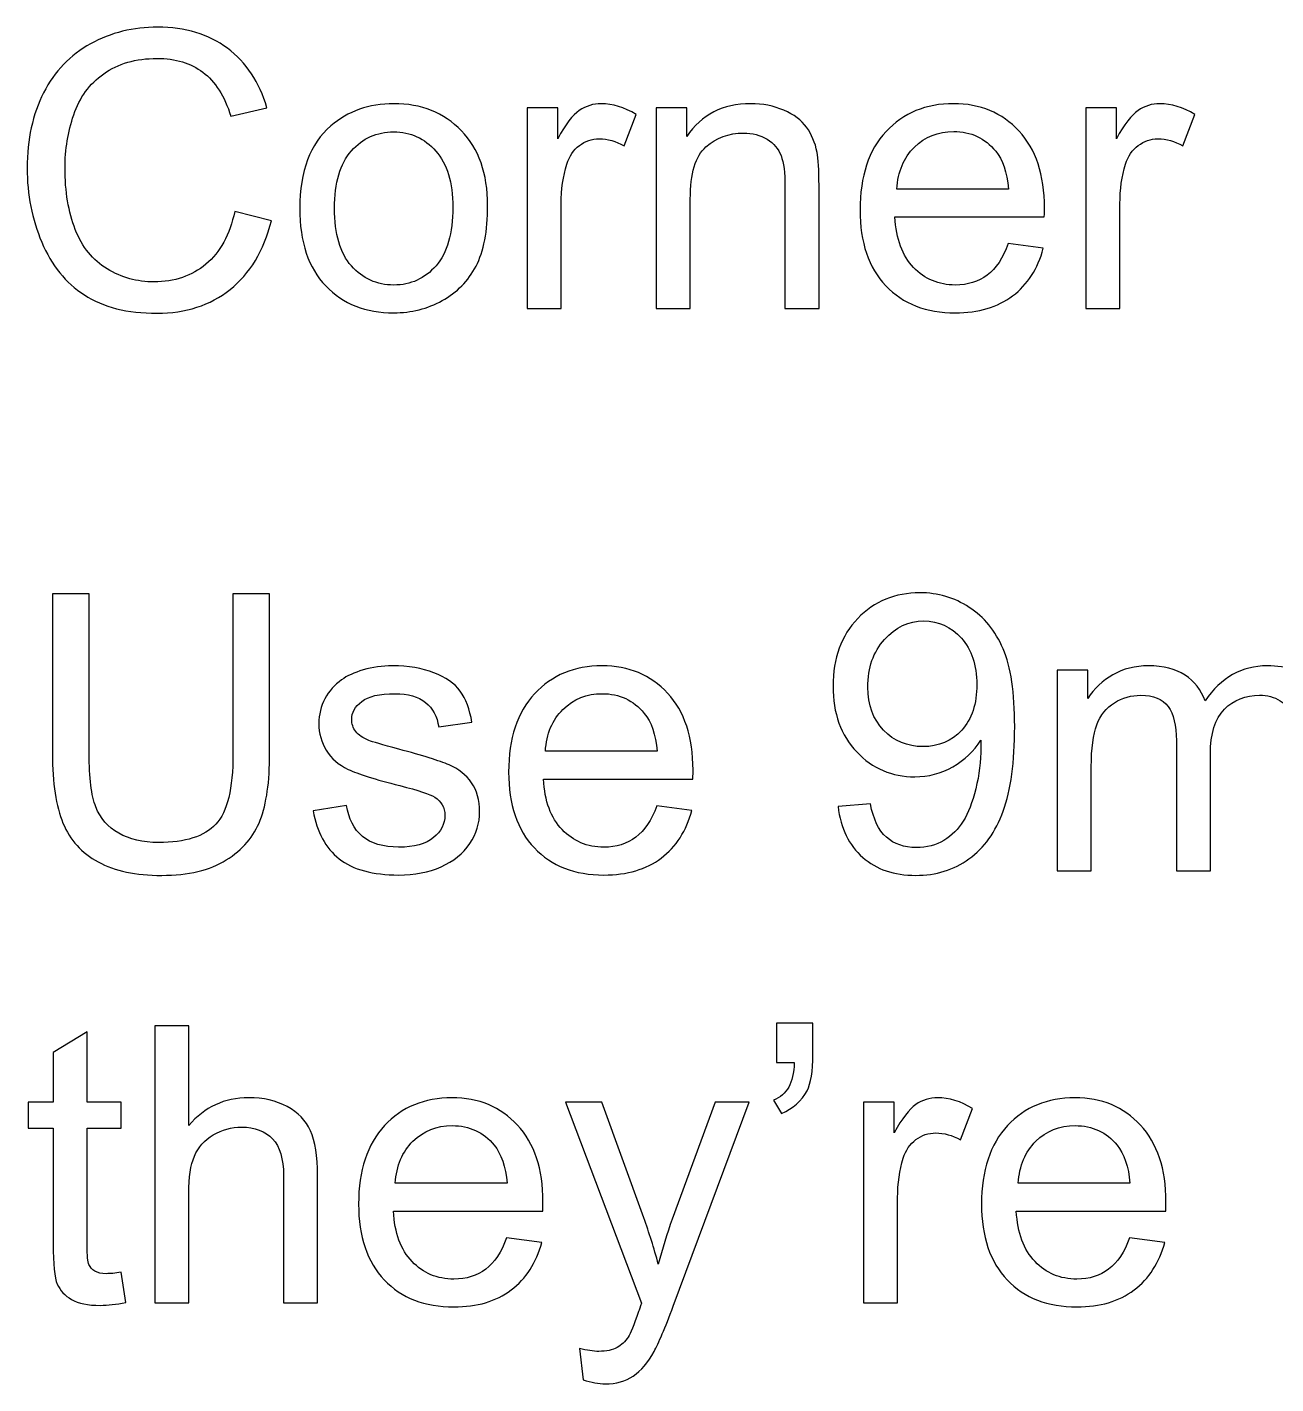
# Model space of a CAD drawing. Header units: millimetres. Extents: x 198 to 2216, y -963 to 151.
# Drawn here: x 457.3 to 539.3, y -947.5 to -858.3 of the extents above; entities that cross this region are included whole.
import ezdxf

# ---------------------------------------------------------------- set-up
doc = ezdxf.new("R2010")
doc.units = ezdxf.units.MM
doc.header["$MEASUREMENT"] = 0
doc.layers.add('Layer 1', color=7, linetype='Continuous')

msp = doc.modelspace()

# ---------------------------------------------------------------- linework, layer by layer
at = {"layer": 'Layer 1', "color": 250}
for points, knots in [([(470.9309, -870.4525), (470.9309, -870.4525), (473.3439, -871.0621), (473.3439, -871.0621), (472.8401, -873.039), (471.9342, -874.5419), (470.6261, -875.579), (469.318, -876.6162), (467.7178, -877.1369), (465.8255, -877.1369), (463.8697, -877.1369), (462.278, -876.739), (461.0503, -875.9389), (459.8226, -875.143), (458.8913, -873.9873), (458.2521, -872.476), (457.6128, -870.9605), (457.2911, -869.3391), (457.2911, -867.6034), (457.2911, -865.7111), (457.6509, -864.0601), (458.3748, -862.6504), (459.0987, -861.2407), (460.1274, -860.1697), (461.4609, -859.4373), (462.7944, -858.705), (464.2634, -858.3409), (465.8636, -858.3409), (467.6839, -858.3409), (469.2122, -858.8023), (470.4483, -859.7294), (471.6887, -860.6565), (472.5523, -861.9562), (473.0391, -863.6326), (473.0391, -863.6326), (470.6769, -864.1914), (470.6769, -864.1914), (470.2578, -862.8706), (469.644, -861.9054), (468.8439, -861.3042), (468.0438, -860.6989), (467.0362, -860.3983), (465.8213, -860.3983), (464.4285, -860.3983), (463.2601, -860.7327), (462.3245, -861.4016), (461.389, -862.0705), (460.7286, -862.9722), (460.3518, -864.0982), (459.9708, -865.2285), (459.7803, -866.3927), (459.7803, -867.5907), (459.7803, -869.1359), (460.0047, -870.4863), (460.4534, -871.6378), (460.9021, -872.7935), (461.6006, -873.6529), (462.5489, -874.2244), (463.4972, -874.7959), (464.5216, -875.0795), (465.6265, -875.0795), (466.9727, -875.0795), (468.1073, -874.69), (469.0386, -873.9153), (469.9699, -873.1364), (470.6007, -871.9849), (470.9309, -870.4525)], [0, 0, 0, 0, 0.0454545, 0.0454545, 0.0454545, 0.0909091, 0.0909091, 0.0909091, 0.1363636, 0.1363636, 0.1363636, 0.1818182, 0.1818182, 0.1818182, 0.2272727, 0.2272727, 0.2272727, 0.2727273, 0.2727273, 0.2727273, 0.3181818, 0.3181818, 0.3181818, 0.3636364, 0.3636364, 0.3636364, 0.4090909, 0.4090909, 0.4090909, 0.4545455, 0.4545455, 0.4545455, 0.5, 0.5, 0.5, 0.5454545, 0.5454545, 0.5454545, 0.5909091, 0.5909091, 0.5909091, 0.6363636, 0.6363636, 0.6363636, 0.6818182, 0.6818182, 0.6818182, 0.7272727, 0.7272727, 0.7272727, 0.7727273, 0.7727273, 0.7727273, 0.8181818, 0.8181818, 0.8181818, 0.8636364, 0.8636364, 0.8636364, 0.9090909, 0.9090909, 0.9090909, 0.9545455, 0.9545455, 0.9545455, 1, 1, 1, 1]), ([(475.2023, -870.2408), (475.2023, -867.8066), (475.8796, -866.0032), (477.2385, -864.8306), (478.3688, -863.8569), (479.7531, -863.3701), (481.383, -863.3701), (483.1906, -863.3701), (484.6723, -863.9628), (485.8237, -865.1481), (486.971, -866.3292), (487.5467, -867.9675), (487.5467, -870.0545), (487.5467, -871.7479), (487.2927, -873.0771), (486.7847, -874.0466), (486.2767, -875.016), (485.5359, -875.7695), (484.5622, -876.3072), (483.5928, -876.8448), (482.5302, -877.1115), (481.383, -877.1115), (479.5372, -877.1115), (478.0471, -876.5231), (476.9083, -875.342), (475.7696, -874.1609), (475.2023, -872.4591), (475.2023, -870.2408)], [0, 0, 0, 0, 0.1111111, 0.1111111, 0.1111111, 0.2222222, 0.2222222, 0.2222222, 0.3333333, 0.3333333, 0.3333333, 0.4444444, 0.4444444, 0.4444444, 0.5555556, 0.5555556, 0.5555556, 0.6666667, 0.6666667, 0.6666667, 0.7777778, 0.7777778, 0.7777778, 0.8888889, 0.8888889, 0.8888889, 1, 1, 1, 1]), ([(490.1417, -876.8321), (490.1417, -876.8321), (490.1417, -863.6495), (490.1417, -863.6495), (490.1417, -863.6495), (492.1483, -863.6495), (492.1483, -863.6495), (492.1483, -863.6495), (492.1483, -865.6688), (492.1483, -865.6688), (492.6605, -864.7332), (493.1347, -864.1152), (493.5707, -863.8188), (494.0067, -863.5183), (494.4851, -863.3701), (495.0058, -863.3701), (495.7593, -863.3701), (496.5256, -863.6072), (497.3045, -864.0771), (497.3045, -864.0771), (496.5086, -866.1387), (496.5086, -866.1387), (495.9668, -865.8339), (495.4249, -865.6815), (494.883, -865.6815), (494.3962, -865.6815), (493.9602, -865.8297), (493.5749, -866.1218), (493.1897, -866.4139), (492.9145, -866.8203), (492.7494, -867.341), (492.4997, -868.1326), (492.3769, -869.0004), (492.3769, -869.9445), (492.3769, -869.9445), (492.3769, -876.8321), (492.3769, -876.8321), (492.3769, -876.8321), (490.1417, -876.8321), (490.1417, -876.8321)], [0, 0, 0, 0, 0.0769231, 0.0769231, 0.0769231, 0.1538462, 0.1538462, 0.1538462, 0.2307692, 0.2307692, 0.2307692, 0.3076923, 0.3076923, 0.3076923, 0.3846154, 0.3846154, 0.3846154, 0.4615385, 0.4615385, 0.4615385, 0.5384615, 0.5384615, 0.5384615, 0.6153846, 0.6153846, 0.6153846, 0.6923077, 0.6923077, 0.6923077, 0.7692308, 0.7692308, 0.7692308, 0.8461538, 0.8461538, 0.8461538, 0.9230769, 0.9230769, 0.9230769, 1, 1, 1, 1]), ([(498.6253, -876.8321), (498.6253, -876.8321), (498.6253, -863.6495), (498.6253, -863.6495), (498.6253, -863.6495), (500.6319, -863.6495), (500.6319, -863.6495), (500.6319, -863.6495), (500.6319, -865.5206), (500.6319, -865.5206), (501.5971, -864.0855), (502.9941, -863.3701), (504.8187, -863.3701), (505.6145, -863.3701), (506.3427, -863.514), (507.0073, -863.7977), (507.6719, -864.0813), (508.1715, -864.4581), (508.5017, -864.9195), (508.8319, -865.3809), (509.0647, -865.9313), (509.1959, -866.5663), (509.2764, -866.9811), (509.3187, -867.705), (509.3187, -868.738), (509.3187, -868.738), (509.3187, -876.8321), (509.3187, -876.8321), (509.3187, -876.8321), (507.0835, -876.8321), (507.0835, -876.8321), (507.0835, -876.8321), (507.0835, -868.8226), (507.0835, -868.8226), (507.0835, -867.9125), (506.9988, -867.2309), (506.8253, -866.7822), (506.6517, -866.3334), (506.3427, -865.9736), (505.9024, -865.7027), (505.4621, -865.436), (504.9414, -865.3005), (504.3488, -865.3005), (503.4005, -865.3005), (502.5835, -865.6011), (501.8934, -866.2064), (501.2034, -866.8076), (500.8605, -867.9548), (500.8605, -869.6397), (500.8605, -869.6397), (500.8605, -876.8321), (500.8605, -876.8321), (500.8605, -876.8321), (498.6253, -876.8321), (498.6253, -876.8321)], [0, 0, 0, 0, 0.0555556, 0.0555556, 0.0555556, 0.1111111, 0.1111111, 0.1111111, 0.1666667, 0.1666667, 0.1666667, 0.2222222, 0.2222222, 0.2222222, 0.2777778, 0.2777778, 0.2777778, 0.3333333, 0.3333333, 0.3333333, 0.3888889, 0.3888889, 0.3888889, 0.4444444, 0.4444444, 0.4444444, 0.5, 0.5, 0.5, 0.5555556, 0.5555556, 0.5555556, 0.6111111, 0.6111111, 0.6111111, 0.6666667, 0.6666667, 0.6666667, 0.7222222, 0.7222222, 0.7222222, 0.7777778, 0.7777778, 0.7777778, 0.8333333, 0.8333333, 0.8333333, 0.8888889, 0.8888889, 0.8888889, 0.9444444, 0.9444444, 0.9444444, 1, 1, 1, 1]), ([(521.7435, -872.5649), (521.7435, -872.5649), (524.0549, -872.8697), (524.0549, -872.8697), (523.6951, -874.2117), (523.022, -875.2573), (522.0398, -875.9981), (521.0577, -876.739), (519.8046, -877.1115), (518.2764, -877.1115), (516.3545, -877.1115), (514.8305, -876.5188), (513.7044, -875.3335), (512.5783, -874.1524), (512.0153, -872.4887), (512.0153, -870.3509), (512.0153, -868.1411), (512.5826, -866.4223), (513.7213, -865.2031), (514.8601, -863.9797), (516.3375, -863.3701), (518.1536, -863.3701), (519.9105, -863.3701), (521.3456, -863.967), (522.4589, -865.165), (523.5723, -866.3631), (524.1311, -868.0479), (524.1311, -870.2196), (524.1311, -870.3509), (524.1269, -870.5498), (524.1184, -870.8123), (524.1184, -870.8123), (514.3013, -870.8123), (514.3013, -870.8123), (514.386, -872.2559), (514.7924, -873.365), (515.529, -874.1312), (516.2613, -874.8975), (517.18, -875.2827), (518.2764, -875.2827), (519.0934, -875.2827), (519.7919, -875.0668), (520.3677, -874.635), (520.9476, -874.2032), (521.4048, -873.5132), (521.7435, -872.5649)], [0, 0, 0, 0, 0.0666667, 0.0666667, 0.0666667, 0.1333333, 0.1333333, 0.1333333, 0.2, 0.2, 0.2, 0.2666667, 0.2666667, 0.2666667, 0.3333333, 0.3333333, 0.3333333, 0.4, 0.4, 0.4, 0.4666667, 0.4666667, 0.4666667, 0.5333333, 0.5333333, 0.5333333, 0.6, 0.6, 0.6, 0.6666667, 0.6666667, 0.6666667, 0.7333333, 0.7333333, 0.7333333, 0.8, 0.8, 0.8, 0.8666667, 0.8666667, 0.8666667, 0.9333333, 0.9333333, 0.9333333, 1, 1, 1, 1]), ([(526.8531, -876.8321), (526.8531, -876.8321), (526.8531, -863.6495), (526.8531, -863.6495), (526.8531, -863.6495), (528.8597, -863.6495), (528.8597, -863.6495), (528.8597, -863.6495), (528.8597, -865.6688), (528.8597, -865.6688), (529.3719, -864.7332), (529.8461, -864.1152), (530.2821, -863.8188), (530.7181, -863.5183), (531.1965, -863.3701), (531.7172, -863.3701), (532.4707, -863.3701), (533.237, -863.6072), (534.0159, -864.0771), (534.0159, -864.0771), (533.22, -866.1387), (533.22, -866.1387), (532.6782, -865.8339), (532.1363, -865.6815), (531.5944, -865.6815), (531.1076, -865.6815), (530.6716, -865.8297), (530.2863, -866.1218), (529.9011, -866.4139), (529.6259, -866.8203), (529.4608, -867.341), (529.2111, -868.1326), (529.0883, -869.0004), (529.0883, -869.9445), (529.0883, -869.9445), (529.0883, -876.8321), (529.0883, -876.8321), (529.0883, -876.8321), (526.8531, -876.8321), (526.8531, -876.8321)], [0, 0, 0, 0, 0.0769231, 0.0769231, 0.0769231, 0.1538462, 0.1538462, 0.1538462, 0.2307692, 0.2307692, 0.2307692, 0.3076923, 0.3076923, 0.3076923, 0.3846154, 0.3846154, 0.3846154, 0.4615385, 0.4615385, 0.4615385, 0.5384615, 0.5384615, 0.5384615, 0.6153846, 0.6153846, 0.6153846, 0.6923077, 0.6923077, 0.6923077, 0.7692308, 0.7692308, 0.7692308, 0.8461538, 0.8461538, 0.8461538, 0.9230769, 0.9230769, 0.9230769, 1, 1, 1, 1]), ([(477.4883, -870.245), (477.4883, -871.9299), (477.8566, -873.1914), (478.5932, -874.0254), (479.334, -874.8636), (480.2611, -875.2827), (481.383, -875.2827), (482.4921, -875.2827), (483.415, -874.8636), (484.1558, -874.0212), (484.8924, -873.1787), (485.2607, -871.896), (485.2607, -870.1731), (485.2607, -868.5475), (484.8882, -867.3156), (484.1473, -866.4816), (483.4065, -865.6434), (482.4836, -865.2243), (481.383, -865.2243), (480.2611, -865.2243), (479.334, -865.6392), (478.5932, -866.4731), (477.8566, -867.3071), (477.4883, -868.5644), (477.4883, -870.245)], [0, 0, 0, 0, 0.125, 0.125, 0.125, 0.25, 0.25, 0.25, 0.375, 0.375, 0.375, 0.5, 0.5, 0.5, 0.625, 0.625, 0.625, 0.75, 0.75, 0.75, 0.875, 0.875, 0.875, 1, 1, 1, 1]), ([(514.4283, -868.9835), (514.4283, -868.9835), (521.7689, -868.9835), (521.7689, -868.9835), (521.6715, -867.8744), (521.3879, -867.0446), (520.9265, -866.4901), (520.2195, -865.6307), (519.2966, -865.1989), (518.1663, -865.1989), (517.1419, -865.1989), (516.2825, -865.5418), (515.584, -866.2276), (514.8897, -866.9134), (514.5045, -867.832), (514.4283, -868.9835)], [0, 0, 0, 0, 0.2, 0.2, 0.2, 0.4, 0.4, 0.4, 0.6, 0.6, 0.6, 0.8, 0.8, 0.8, 1, 1, 1, 1]), ([(470.8128, -895.5779), (470.8128, -895.5779), (473.2258, -895.5779), (473.2258, -895.5779), (473.2258, -895.5779), (473.2258, -906.0808), (473.2258, -906.0808), (473.2258, -907.9096), (473.0184, -909.3616), (472.6077, -910.4369), (472.1929, -911.5079), (471.4478, -912.3842), (470.3725, -913.0573), (469.293, -913.7304), (467.8833, -914.0691), (466.1307, -914.0691), (464.4332, -914.0691), (463.0404, -913.777), (461.9609, -913.1886), (460.8772, -912.6001), (460.1067, -911.7535), (459.6453, -910.6401), (459.1838, -909.5267), (458.951, -908.007), (458.951, -906.0808), (458.951, -906.0808), (458.951, -895.5779), (458.951, -895.5779), (458.951, -895.5779), (461.364, -895.5779), (461.364, -895.5779), (461.364, -895.5779), (461.364, -906.0766), (461.364, -906.0766), (461.364, -907.6556), (461.5122, -908.824), (461.8043, -909.5691), (462.0964, -910.3184), (462.5959, -910.8983), (463.3113, -911.3005), (464.0225, -911.7069), (464.8946, -911.9101), (465.9233, -911.9101), (467.6844, -911.9101), (468.9417, -911.5079), (469.691, -910.7078), (470.4403, -909.9035), (470.8128, -908.3626), (470.8128, -906.0766), (470.8128, -906.0766), (470.8128, -895.5779), (470.8128, -895.5779)], [0, 0, 0, 0, 0.0588235, 0.0588235, 0.0588235, 0.1176471, 0.1176471, 0.1176471, 0.1764706, 0.1764706, 0.1764706, 0.2352941, 0.2352941, 0.2352941, 0.2941176, 0.2941176, 0.2941176, 0.3529412, 0.3529412, 0.3529412, 0.4117647, 0.4117647, 0.4117647, 0.4705882, 0.4705882, 0.4705882, 0.5294118, 0.5294118, 0.5294118, 0.5882353, 0.5882353, 0.5882353, 0.6470588, 0.6470588, 0.6470588, 0.7058824, 0.7058824, 0.7058824, 0.7647059, 0.7647059, 0.7647059, 0.8235294, 0.8235294, 0.8235294, 0.8823529, 0.8823529, 0.8823529, 0.9411765, 0.9411765, 0.9411765, 1, 1, 1, 1]), ([(510.568, -909.5479), (510.568, -909.5479), (512.7016, -909.3701), (512.7016, -909.3701), (512.8836, -910.3776), (513.2308, -911.1058), (513.743, -911.5587), (514.2552, -912.0117), (514.9114, -912.2403), (515.7157, -912.2403), (516.4015, -912.2403), (517.0027, -912.0837), (517.5234, -911.7662), (518.0441, -911.4529), (518.4674, -911.0338), (518.7934, -910.5046), (519.1193, -909.9797), (519.3945, -909.2685), (519.6189, -908.3753), (519.8432, -907.482), (519.9533, -906.5719), (519.9533, -905.6448), (519.9533, -905.5474), (519.9491, -905.395), (519.9406, -905.196), (519.4961, -905.9072), (518.8865, -906.4872), (518.116, -906.9275), (517.3456, -907.372), (516.5074, -907.5921), (515.6099, -907.5921), (514.1071, -907.5921), (512.8371, -907.046), (511.7957, -905.9538), (510.7585, -904.8658), (510.2378, -903.4265), (510.2378, -901.64), (510.2378, -899.7943), (510.7797, -898.3126), (511.8676, -897.1866), (512.9514, -896.0647), (514.3103, -895.5017), (515.9486, -895.5017), (517.1254, -895.5017), (518.2049, -895.8192), (519.1871, -896.4584), (520.165, -897.0934), (520.9058, -897.9994), (521.4138, -899.1805), (521.9218, -900.3573), (522.1758, -902.0634), (522.1758, -904.2943), (522.1758, -906.6184), (521.926, -908.4684), (521.4223, -909.8442), (520.9185, -911.2243), (520.165, -912.2699), (519.1701, -912.9896), (518.1753, -913.7093), (517.0111, -914.0691), (515.6734, -914.0691), (514.251, -914.0691), (513.0911, -913.6754), (512.1894, -912.8838), (511.2919, -912.0921), (510.75, -910.9788), (510.568, -909.5479)], [0, 0, 0, 0, 0.0454545, 0.0454545, 0.0454545, 0.0909091, 0.0909091, 0.0909091, 0.1363636, 0.1363636, 0.1363636, 0.1818182, 0.1818182, 0.1818182, 0.2272727, 0.2272727, 0.2272727, 0.2727273, 0.2727273, 0.2727273, 0.3181818, 0.3181818, 0.3181818, 0.3636364, 0.3636364, 0.3636364, 0.4090909, 0.4090909, 0.4090909, 0.4545455, 0.4545455, 0.4545455, 0.5, 0.5, 0.5, 0.5454545, 0.5454545, 0.5454545, 0.5909091, 0.5909091, 0.5909091, 0.6363636, 0.6363636, 0.6363636, 0.6818182, 0.6818182, 0.6818182, 0.7272727, 0.7272727, 0.7272727, 0.7727273, 0.7727273, 0.7727273, 0.8181818, 0.8181818, 0.8181818, 0.8636364, 0.8636364, 0.8636364, 0.9090909, 0.9090909, 0.9090909, 0.9545455, 0.9545455, 0.9545455, 1, 1, 1, 1]), ([(519.6866, -901.5257), (519.6866, -900.2473), (519.3479, -899.2313), (518.6706, -898.482), (517.9975, -897.7327), (517.1762, -897.3559), (516.211, -897.3559), (515.212, -897.3559), (514.3484, -897.7581), (513.6202, -898.5666), (512.8879, -899.3752), (512.5238, -900.4251), (512.5238, -901.712), (512.5238, -902.8677), (512.8709, -903.8075), (513.561, -904.5272), (514.2552, -905.2511), (515.1188, -905.6109), (516.1475, -905.6109), (517.1805, -905.6109), (518.0271, -905.2511), (518.6918, -904.5272), (519.3564, -903.8075), (519.6866, -902.8042), (519.6866, -901.5257)], [0, 0, 0, 0, 0.125, 0.125, 0.125, 0.25, 0.25, 0.25, 0.375, 0.375, 0.375, 0.5, 0.5, 0.5, 0.625, 0.625, 0.625, 0.75, 0.75, 0.75, 0.875, 0.875, 0.875, 1, 1, 1, 1]), ([(476.0748, -909.8273), (476.0748, -909.8273), (478.2846, -909.4717), (478.2846, -909.4717), (478.4074, -910.3565), (478.7545, -911.0338), (479.3218, -911.5079), (479.889, -911.9778), (480.6849, -912.2149), (481.7009, -912.2149), (482.7296, -912.2149), (483.4916, -912.0075), (483.9911, -911.5884), (484.4864, -911.1735), (484.7362, -910.6824), (484.7362, -910.1194), (484.7362, -909.6156), (484.5118, -909.2177), (484.0673, -908.9298), (483.7541, -908.7309), (482.9921, -908.4811), (481.7813, -908.1721), (480.1473, -907.7614), (479.017, -907.4058), (478.382, -907.1053), (477.7512, -906.8005), (477.2728, -906.3856), (476.9469, -905.8522), (476.6209, -905.323), (476.4558, -904.7346), (476.4558, -904.0911), (476.4558, -903.5027), (476.5913, -902.9608), (476.858, -902.4613), (477.1289, -901.9618), (477.493, -901.5469), (477.9544, -901.2167), (478.3015, -900.9627), (478.7757, -900.7468), (479.3726, -900.569), (479.9737, -900.3912), (480.6129, -900.3023), (481.2987, -900.3023), (482.3317, -900.3023), (483.2376, -900.4505), (484.0165, -900.751), (484.7997, -901.0474), (485.3754, -901.4538), (485.748, -901.9618), (486.1163, -902.474), (486.3745, -903.1556), (486.5142, -904.0107), (486.5142, -904.0107), (484.3298, -904.3155), (484.3298, -904.3155), (484.2324, -903.6297), (483.9446, -903.0921), (483.4704, -902.7068), (482.9963, -902.3216), (482.3274, -902.1311), (481.4596, -902.1311), (480.4394, -902.1311), (479.707, -902.3004), (479.271, -902.6391), (478.8349, -902.9778), (478.6148, -903.3757), (478.6148, -903.8287), (478.6148, -904.1165), (478.7037, -904.379), (478.8857, -904.6118), (479.0678, -904.8489), (479.3514, -905.0479), (479.7409, -905.2045), (479.9652, -905.2892), (480.6172, -905.4797), (481.7094, -905.776), (483.2842, -906.1951), (484.3848, -906.5422), (485.0114, -906.8089), (485.6379, -907.0756), (486.129, -907.4693), (486.4846, -907.9773), (486.8444, -908.4896), (487.0222, -909.1246), (487.0222, -909.8866), (487.0222, -910.6274), (486.8063, -911.3259), (486.3703, -911.9821), (485.9342, -912.6382), (485.3077, -913.1462), (484.4907, -913.5061), (483.6694, -913.8659), (482.7423, -914.0437), (481.7094, -914.0437), (479.9991, -914.0437), (478.691, -913.6881), (477.7935, -912.9811), (476.8961, -912.2699), (476.3246, -911.2201), (476.0748, -909.8273)], [0, 0, 0, 0, 0.030303, 0.030303, 0.030303, 0.0606061, 0.0606061, 0.0606061, 0.0909091, 0.0909091, 0.0909091, 0.1212121, 0.1212121, 0.1212121, 0.1515152, 0.1515152, 0.1515152, 0.1818182, 0.1818182, 0.1818182, 0.2121212, 0.2121212, 0.2121212, 0.2424242, 0.2424242, 0.2424242, 0.2727273, 0.2727273, 0.2727273, 0.3030303, 0.3030303, 0.3030303, 0.3333333, 0.3333333, 0.3333333, 0.3636364, 0.3636364, 0.3636364, 0.3939394, 0.3939394, 0.3939394, 0.4242424, 0.4242424, 0.4242424, 0.4545455, 0.4545455, 0.4545455, 0.4848485, 0.4848485, 0.4848485, 0.5151515, 0.5151515, 0.5151515, 0.5454545, 0.5454545, 0.5454545, 0.5757576, 0.5757576, 0.5757576, 0.6060606, 0.6060606, 0.6060606, 0.6363636, 0.6363636, 0.6363636, 0.6666667, 0.6666667, 0.6666667, 0.6969697, 0.6969697, 0.6969697, 0.7272727, 0.7272727, 0.7272727, 0.7575758, 0.7575758, 0.7575758, 0.7878788, 0.7878788, 0.7878788, 0.8181818, 0.8181818, 0.8181818, 0.8484848, 0.8484848, 0.8484848, 0.8787879, 0.8787879, 0.8787879, 0.9090909, 0.9090909, 0.9090909, 0.9393939, 0.9393939, 0.9393939, 0.969697, 0.969697, 0.969697, 1, 1, 1, 1]), ([(498.6554, -909.4971), (498.6554, -909.4971), (500.9668, -909.8019), (500.9668, -909.8019), (500.607, -911.1439), (499.9339, -912.1895), (498.9517, -912.9303), (497.9696, -913.6712), (496.7165, -914.0437), (495.1883, -914.0437), (493.2664, -914.0437), (491.7424, -913.451), (490.6163, -912.2657), (489.4902, -911.0846), (488.9272, -909.4209), (488.9272, -907.2831), (488.9272, -905.0733), (489.4945, -903.3545), (490.6332, -902.1353), (491.772, -900.9119), (493.2494, -900.3023), (495.0655, -900.3023), (496.8224, -900.3023), (498.2575, -900.8992), (499.3708, -902.0972), (500.4842, -903.2953), (501.043, -904.9801), (501.043, -907.1518), (501.043, -907.2831), (501.0388, -907.482), (501.0303, -907.7445), (501.0303, -907.7445), (491.2132, -907.7445), (491.2132, -907.7445), (491.2979, -909.1881), (491.7043, -910.2972), (492.4409, -911.0634), (493.1732, -911.8297), (494.0919, -912.2149), (495.1883, -912.2149), (496.0053, -912.2149), (496.7038, -911.999), (497.2796, -911.5672), (497.8595, -911.1354), (498.3167, -910.4454), (498.6554, -909.4971)], [0, 0, 0, 0, 0.0666667, 0.0666667, 0.0666667, 0.1333333, 0.1333333, 0.1333333, 0.2, 0.2, 0.2, 0.2666667, 0.2666667, 0.2666667, 0.3333333, 0.3333333, 0.3333333, 0.4, 0.4, 0.4, 0.4666667, 0.4666667, 0.4666667, 0.5333333, 0.5333333, 0.5333333, 0.6, 0.6, 0.6, 0.6666667, 0.6666667, 0.6666667, 0.7333333, 0.7333333, 0.7333333, 0.8, 0.8, 0.8, 0.8666667, 0.8666667, 0.8666667, 0.9333333, 0.9333333, 0.9333333, 1, 1, 1, 1]), ([(524.974, -913.7643), (524.974, -913.7643), (524.974, -900.5817), (524.974, -900.5817), (524.974, -900.5817), (526.9806, -900.5817), (526.9806, -900.5817), (526.9806, -900.5817), (526.9806, -902.4444), (526.9806, -902.4444), (527.3912, -901.8009), (527.9416, -901.2802), (528.6274, -900.8907), (529.3132, -900.497), (530.0921, -900.3023), (530.9684, -900.3023), (531.9421, -900.3023), (532.7422, -900.5055), (533.3645, -900.9077), (533.9868, -901.3141), (534.427, -901.8771), (534.681, -902.6052), (535.7309, -901.0685), (537.0898, -900.3023), (538.7662, -900.3023), (540.0785, -900.3023), (541.0903, -900.6621), (541.793, -901.386), (542.5, -902.1099), (542.8556, -903.2233), (542.8556, -904.7261), (542.8556, -904.7261), (542.8556, -913.7643), (542.8556, -913.7643), (542.8556, -913.7643), (540.6204, -913.7643), (540.6204, -913.7643), (540.6204, -913.7643), (540.6204, -905.467), (540.6204, -905.467), (540.6204, -904.578), (540.5442, -903.9345), (540.4003, -903.5408), (540.2563, -903.1471), (539.9939, -902.8338), (539.6086, -902.5925), (539.2276, -902.3512), (538.7789, -902.2327), (538.2667, -902.2327), (537.3353, -902.2327), (536.5649, -902.5417), (535.951, -903.1556), (535.3372, -903.7736), (535.0324, -904.76), (535.0324, -906.1147), (535.0324, -906.1147), (535.0324, -913.7643), (535.0324, -913.7643), (535.0324, -913.7643), (532.7972, -913.7643), (532.7972, -913.7643), (532.7972, -913.7643), (532.7972, -905.2087), (532.7972, -905.2087), (532.7972, -904.2181), (532.6152, -903.4731), (532.2511, -902.9778), (531.887, -902.4825), (531.2901, -902.2327), (530.4646, -902.2327), (529.8381, -902.2327), (529.2581, -902.3978), (528.7247, -902.728), (528.1913, -903.0582), (527.8061, -903.5408), (527.5648, -904.18), (527.3277, -904.815), (527.2092, -905.7337), (527.2092, -906.9317), (527.2092, -906.9317), (527.2092, -913.7643), (527.2092, -913.7643), (527.2092, -913.7643), (524.974, -913.7643), (524.974, -913.7643)], [0, 0, 0, 0, 0.0357143, 0.0357143, 0.0357143, 0.0714286, 0.0714286, 0.0714286, 0.1071429, 0.1071429, 0.1071429, 0.1428571, 0.1428571, 0.1428571, 0.1785714, 0.1785714, 0.1785714, 0.2142857, 0.2142857, 0.2142857, 0.25, 0.25, 0.25, 0.2857143, 0.2857143, 0.2857143, 0.3214286, 0.3214286, 0.3214286, 0.3571429, 0.3571429, 0.3571429, 0.3928571, 0.3928571, 0.3928571, 0.4285714, 0.4285714, 0.4285714, 0.4642857, 0.4642857, 0.4642857, 0.5, 0.5, 0.5, 0.5357143, 0.5357143, 0.5357143, 0.5714286, 0.5714286, 0.5714286, 0.6071429, 0.6071429, 0.6071429, 0.6428571, 0.6428571, 0.6428571, 0.6785714, 0.6785714, 0.6785714, 0.7142857, 0.7142857, 0.7142857, 0.75, 0.75, 0.75, 0.7857143, 0.7857143, 0.7857143, 0.8214286, 0.8214286, 0.8214286, 0.8571429, 0.8571429, 0.8571429, 0.8928571, 0.8928571, 0.8928571, 0.9285714, 0.9285714, 0.9285714, 0.9642857, 0.9642857, 0.9642857, 1, 1, 1, 1]), ([(491.3402, -905.9157), (491.3402, -905.9157), (498.6808, -905.9157), (498.6808, -905.9157), (498.5834, -904.8066), (498.2998, -903.9768), (497.8384, -903.4223), (497.1314, -902.5629), (496.2085, -902.1311), (495.0782, -902.1311), (494.0538, -902.1311), (493.1944, -902.474), (492.4959, -903.1598), (491.8016, -903.8456), (491.4164, -904.7642), (491.3402, -905.9157)], [0, 0, 0, 0, 0.2, 0.2, 0.2, 0.4, 0.4, 0.4, 0.6, 0.6, 0.6, 0.8, 0.8, 0.8, 1, 1, 1, 1]), ([(465.6778, -942.1404), (465.6778, -942.1404), (465.6778, -923.954), (465.6778, -923.954), (465.6778, -923.954), (467.913, -923.954), (467.913, -923.954), (467.913, -923.954), (467.913, -930.4987), (467.913, -930.4987), (468.9502, -929.2838), (470.2583, -928.6784), (471.8415, -928.6784), (472.811, -928.6784), (473.6534, -928.8689), (474.3731, -929.2541), (475.0885, -929.6394), (475.6007, -930.1685), (475.9098, -930.8459), (476.2188, -931.5232), (476.3712, -932.5096), (476.3712, -933.7965), (476.3712, -933.7965), (476.3712, -942.1404), (476.3712, -942.1404), (476.3712, -942.1404), (474.136, -942.1404), (474.136, -942.1404), (474.136, -942.1404), (474.136, -933.805), (474.136, -933.805), (474.136, -932.6916), (473.8947, -931.8788), (473.4163, -931.3708), (472.9337, -930.8628), (472.2564, -930.6088), (471.3759, -930.6088), (470.7197, -930.6088), (470.1016, -930.7781), (469.5217, -931.121), (468.9417, -931.4639), (468.5311, -931.9296), (468.2813, -932.518), (468.0358, -933.1022), (467.913, -933.9108), (467.913, -934.9437), (467.913, -934.9437), (467.913, -942.1404), (467.913, -942.1404), (467.913, -942.1404), (465.6778, -942.1404), (465.6778, -942.1404)], [0, 0, 0, 0, 0.0588235, 0.0588235, 0.0588235, 0.1176471, 0.1176471, 0.1176471, 0.1764706, 0.1764706, 0.1764706, 0.2352941, 0.2352941, 0.2352941, 0.2941176, 0.2941176, 0.2941176, 0.3529412, 0.3529412, 0.3529412, 0.4117647, 0.4117647, 0.4117647, 0.4705882, 0.4705882, 0.4705882, 0.5294118, 0.5294118, 0.5294118, 0.5882353, 0.5882353, 0.5882353, 0.6470588, 0.6470588, 0.6470588, 0.7058824, 0.7058824, 0.7058824, 0.7647059, 0.7647059, 0.7647059, 0.8235294, 0.8235294, 0.8235294, 0.8823529, 0.8823529, 0.8823529, 0.9411765, 0.9411765, 0.9411765, 1, 1, 1, 1]), ([(506.5294, -926.367), (506.5294, -926.367), (506.5294, -923.7762), (506.5294, -923.7762), (506.5294, -923.7762), (508.917, -923.7762), (508.917, -923.7762), (508.917, -923.7762), (508.917, -925.8336), (508.917, -925.8336), (508.917, -926.9343), (508.79, -927.7301), (508.5318, -928.2127), (508.1719, -928.8816), (507.6174, -929.3811), (506.8596, -929.7198), (506.8596, -929.7198), (506.3262, -928.8393), (506.3262, -928.8393), (506.7749, -928.6572), (507.1051, -928.3736), (507.3253, -927.9799), (507.5454, -927.5904), (507.6682, -927.0528), (507.6936, -926.367), (507.6936, -926.367), (506.5294, -926.367), (506.5294, -926.367)], [0, 0, 0, 0, 0.1111111, 0.1111111, 0.1111111, 0.2222222, 0.2222222, 0.2222222, 0.3333333, 0.3333333, 0.3333333, 0.4444444, 0.4444444, 0.4444444, 0.5555556, 0.5555556, 0.5555556, 0.6666667, 0.6666667, 0.6666667, 0.7777778, 0.7777778, 0.7777778, 0.8888889, 0.8888889, 0.8888889, 1, 1, 1, 1]), ([(463.4722, -940.1465), (463.4722, -940.1465), (463.777, -942.1192), (463.777, -942.1192), (463.1505, -942.2505), (462.5874, -942.3182), (462.0964, -942.3182), (461.2878, -942.3182), (460.6613, -942.1912), (460.2125, -941.933), (459.768, -941.6747), (459.4548, -941.3403), (459.2727, -940.9212), (459.0907, -940.5021), (459.0018, -939.6216), (459.0018, -938.2796), (459.0018, -938.2796), (459.0018, -930.685), (459.0018, -930.685), (459.0018, -930.685), (457.3508, -930.685), (457.3508, -930.685), (457.3508, -930.685), (457.3508, -928.9578), (457.3508, -928.9578), (457.3508, -928.9578), (459.0018, -928.9578), (459.0018, -928.9578), (459.0018, -928.9578), (459.0018, -925.6981), (459.0018, -925.6981), (459.0018, -925.6981), (461.237, -924.3562), (461.237, -924.3562), (461.237, -924.3562), (461.237, -928.9578), (461.237, -928.9578), (461.237, -928.9578), (463.4722, -928.9578), (463.4722, -928.9578), (463.4722, -928.9578), (463.4722, -930.685), (463.4722, -930.685), (463.4722, -930.685), (461.237, -930.685), (461.237, -930.685), (461.237, -930.685), (461.237, -938.4066), (461.237, -938.4066), (461.237, -939.0458), (461.2751, -939.4565), (461.3555, -939.6385), (461.4317, -939.8205), (461.5587, -939.9645), (461.7365, -940.0745), (461.9143, -940.1804), (462.1683, -940.2354), (462.4985, -940.2354), (462.7441, -940.2354), (463.07, -940.2058), (463.4722, -940.1465)], [0, 0, 0, 0, 0.05, 0.05, 0.05, 0.1, 0.1, 0.1, 0.15, 0.15, 0.15, 0.2, 0.2, 0.2, 0.25, 0.25, 0.25, 0.3, 0.3, 0.3, 0.35, 0.35, 0.35, 0.4, 0.4, 0.4, 0.45, 0.45, 0.45, 0.5, 0.5, 0.5, 0.55, 0.55, 0.55, 0.6, 0.6, 0.6, 0.65, 0.65, 0.65, 0.7, 0.7, 0.7, 0.75, 0.75, 0.75, 0.8, 0.8, 0.8, 0.85, 0.85, 0.85, 0.9, 0.9, 0.9, 0.95, 0.95, 0.95, 1, 1, 1, 1]), ([(488.796, -937.8732), (488.796, -937.8732), (491.1074, -938.178), (491.1074, -938.178), (490.7476, -939.52), (490.0745, -940.5656), (489.0923, -941.3064), (488.1102, -942.0473), (486.8571, -942.4198), (485.3289, -942.4198), (483.407, -942.4198), (481.883, -941.8271), (480.7569, -940.6418), (479.6308, -939.4607), (479.0678, -937.797), (479.0678, -935.6592), (479.0678, -933.4494), (479.6351, -931.7306), (480.7738, -930.5114), (481.9126, -929.288), (483.39, -928.6784), (485.2061, -928.6784), (486.963, -928.6784), (488.3981, -929.2753), (489.5114, -930.4733), (490.6248, -931.6714), (491.1836, -933.3562), (491.1836, -935.5279), (491.1836, -935.6592), (491.1794, -935.8581), (491.1709, -936.1206), (491.1709, -936.1206), (481.3538, -936.1206), (481.3538, -936.1206), (481.4385, -937.5642), (481.8449, -938.6733), (482.5815, -939.4395), (483.3138, -940.2058), (484.2325, -940.591), (485.3289, -940.591), (486.1459, -940.591), (486.8444, -940.3751), (487.4202, -939.9433), (488.0001, -939.5115), (488.4573, -938.8215), (488.796, -937.8732)], [0, 0, 0, 0, 0.0666667, 0.0666667, 0.0666667, 0.1333333, 0.1333333, 0.1333333, 0.2, 0.2, 0.2, 0.2666667, 0.2666667, 0.2666667, 0.3333333, 0.3333333, 0.3333333, 0.4, 0.4, 0.4, 0.4666667, 0.4666667, 0.4666667, 0.5333333, 0.5333333, 0.5333333, 0.6, 0.6, 0.6, 0.6666667, 0.6666667, 0.6666667, 0.7333333, 0.7333333, 0.7333333, 0.8, 0.8, 0.8, 0.8666667, 0.8666667, 0.8666667, 0.9333333, 0.9333333, 0.9333333, 1, 1, 1, 1]), ([(512.2486, -942.1404), (512.2486, -942.1404), (512.2486, -928.9578), (512.2486, -928.9578), (512.2486, -928.9578), (514.2552, -928.9578), (514.2552, -928.9578), (514.2552, -928.9578), (514.2552, -930.9771), (514.2552, -930.9771), (514.7674, -930.0415), (515.2416, -929.4235), (515.6776, -929.1271), (516.1136, -928.8266), (516.592, -928.6784), (517.1127, -928.6784), (517.8662, -928.6784), (518.6325, -928.9155), (519.4114, -929.3854), (519.4114, -929.3854), (518.6155, -931.447), (518.6155, -931.447), (518.0737, -931.1422), (517.5318, -930.9898), (516.9899, -930.9898), (516.5031, -930.9898), (516.0671, -931.138), (515.6818, -931.4301), (515.2966, -931.7222), (515.0214, -932.1286), (514.8563, -932.6493), (514.6066, -933.4409), (514.4838, -934.3087), (514.4838, -935.2528), (514.4838, -935.2528), (514.4838, -942.1404), (514.4838, -942.1404), (514.4838, -942.1404), (512.2486, -942.1404), (512.2486, -942.1404)], [0, 0, 0, 0, 0.0769231, 0.0769231, 0.0769231, 0.1538462, 0.1538462, 0.1538462, 0.2307692, 0.2307692, 0.2307692, 0.3076923, 0.3076923, 0.3076923, 0.3846154, 0.3846154, 0.3846154, 0.4615385, 0.4615385, 0.4615385, 0.5384615, 0.5384615, 0.5384615, 0.6153846, 0.6153846, 0.6153846, 0.6923077, 0.6923077, 0.6923077, 0.7692308, 0.7692308, 0.7692308, 0.8461538, 0.8461538, 0.8461538, 0.9230769, 0.9230769, 0.9230769, 1, 1, 1, 1]), ([(529.7238, -937.8732), (529.7238, -937.8732), (532.0352, -938.178), (532.0352, -938.178), (531.6754, -939.52), (531.0023, -940.5656), (530.0201, -941.3064), (529.038, -942.0473), (527.7849, -942.4198), (526.2567, -942.4198), (524.3348, -942.4198), (522.8108, -941.8271), (521.6847, -940.6418), (520.5586, -939.4607), (519.9956, -937.797), (519.9956, -935.6592), (519.9956, -933.4494), (520.5629, -931.7306), (521.7016, -930.5114), (522.8404, -929.288), (524.3178, -928.6784), (526.1339, -928.6784), (527.8908, -928.6784), (529.3259, -929.2753), (530.4392, -930.4733), (531.5526, -931.6714), (532.1114, -933.3562), (532.1114, -935.5279), (532.1114, -935.6592), (532.1072, -935.8581), (532.0987, -936.1206), (532.0987, -936.1206), (522.2816, -936.1206), (522.2816, -936.1206), (522.3663, -937.5642), (522.7727, -938.6733), (523.5093, -939.4395), (524.2416, -940.2058), (525.1603, -940.591), (526.2567, -940.591), (527.0737, -940.591), (527.7722, -940.3751), (528.348, -939.9433), (528.9279, -939.5115), (529.3851, -938.8215), (529.7238, -937.8732)], [0, 0, 0, 0, 0.0666667, 0.0666667, 0.0666667, 0.1333333, 0.1333333, 0.1333333, 0.2, 0.2, 0.2, 0.2666667, 0.2666667, 0.2666667, 0.3333333, 0.3333333, 0.3333333, 0.4, 0.4, 0.4, 0.4666667, 0.4666667, 0.4666667, 0.5333333, 0.5333333, 0.5333333, 0.6, 0.6, 0.6, 0.6666667, 0.6666667, 0.6666667, 0.7333333, 0.7333333, 0.7333333, 0.8, 0.8, 0.8, 0.8666667, 0.8666667, 0.8666667, 0.9333333, 0.9333333, 0.9333333, 1, 1, 1, 1]), ([(493.8294, -947.2077), (493.8294, -947.2077), (493.5754, -945.1418), (493.5754, -945.1418), (494.0665, -945.2731), (494.4898, -945.3408), (494.8539, -945.3408), (495.3534, -945.3408), (495.7513, -945.2561), (496.0477, -945.091), (496.3482, -944.9259), (496.5938, -944.6931), (496.7843, -944.3968), (496.924, -944.1724), (497.1526, -943.6178), (497.4658, -942.7288), (497.5082, -942.6061), (497.5717, -942.424), (497.6648, -942.1827), (497.6648, -942.1827), (492.661, -928.9578), (492.661, -928.9578), (492.661, -928.9578), (495.0486, -928.9578), (495.0486, -928.9578), (495.0486, -928.9578), (497.8003, -936.5693), (497.8003, -936.5693), (498.1601, -937.5303), (498.4776, -938.5463), (498.7612, -939.6131), (499.0195, -938.6098), (499.3243, -937.6192), (499.6799, -936.6455), (499.6799, -936.6455), (502.4908, -928.9578), (502.4908, -928.9578), (502.4908, -928.9578), (504.7218, -928.9578), (504.7218, -928.9578), (504.7218, -928.9578), (499.7391, -942.369), (499.7391, -942.369), (499.2015, -943.8126), (498.7824, -944.8032), (498.4818, -945.3493), (498.0839, -946.0816), (497.6267, -946.6193), (497.1145, -946.9622), (496.598, -947.3051), (495.9842, -947.4744), (495.273, -947.4744), (494.8412, -947.4744), (494.3586, -947.3855), (493.8294, -947.2077)], [0, 0, 0, 0, 0.0555556, 0.0555556, 0.0555556, 0.1111111, 0.1111111, 0.1111111, 0.1666667, 0.1666667, 0.1666667, 0.2222222, 0.2222222, 0.2222222, 0.2777778, 0.2777778, 0.2777778, 0.3333333, 0.3333333, 0.3333333, 0.3888889, 0.3888889, 0.3888889, 0.4444444, 0.4444444, 0.4444444, 0.5, 0.5, 0.5, 0.5555556, 0.5555556, 0.5555556, 0.6111111, 0.6111111, 0.6111111, 0.6666667, 0.6666667, 0.6666667, 0.7222222, 0.7222222, 0.7222222, 0.7777778, 0.7777778, 0.7777778, 0.8333333, 0.8333333, 0.8333333, 0.8888889, 0.8888889, 0.8888889, 0.9444444, 0.9444444, 0.9444444, 1, 1, 1, 1]), ([(481.4808, -934.2918), (481.4808, -934.2918), (488.8214, -934.2918), (488.8214, -934.2918), (488.724, -933.1827), (488.4404, -932.3529), (487.979, -931.7984), (487.272, -930.939), (486.3491, -930.5072), (485.2188, -930.5072), (484.1944, -930.5072), (483.335, -930.8501), (482.6365, -931.5359), (481.9422, -932.2217), (481.557, -933.1403), (481.4808, -934.2918)], [0, 0, 0, 0, 0.2, 0.2, 0.2, 0.4, 0.4, 0.4, 0.6, 0.6, 0.6, 0.8, 0.8, 0.8, 1, 1, 1, 1]), ([(522.4086, -934.2918), (522.4086, -934.2918), (529.7492, -934.2918), (529.7492, -934.2918), (529.6518, -933.1827), (529.3682, -932.3529), (528.9068, -931.7984), (528.1998, -930.939), (527.2769, -930.5072), (526.1466, -930.5072), (525.1222, -930.5072), (524.2628, -930.8501), (523.5643, -931.5359), (522.87, -932.2217), (522.4848, -933.1403), (522.4086, -934.2918)], [0, 0, 0, 0, 0.2, 0.2, 0.2, 0.4, 0.4, 0.4, 0.6, 0.6, 0.6, 0.8, 0.8, 0.8, 1, 1, 1, 1])]:
    msp.add_open_spline(points, degree=3, knots=knots, dxfattribs=at)

doc.saveas('drawing.dxf')
